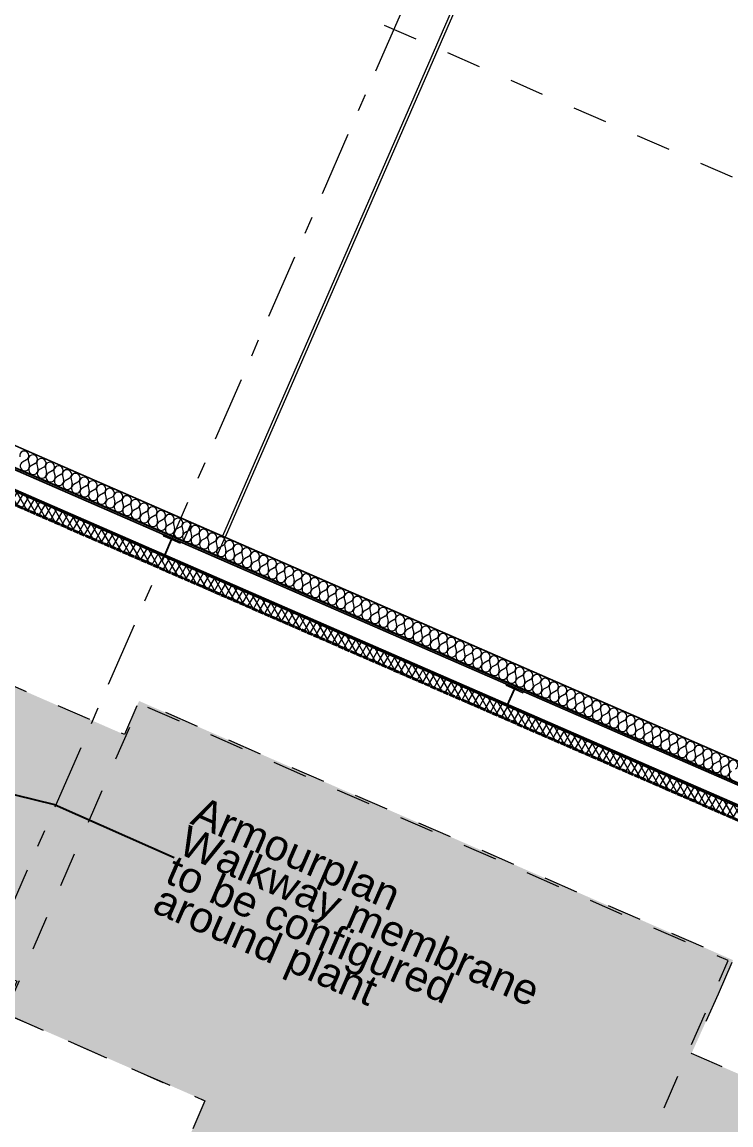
# Model space of a CAD drawing. Header units: millimetres. Extents: x -50172 to 145343, y -110728 to 25069.
# Drawn here: x 9654 to 15452, y -31418 to -22403 of the extents above; entities that cross this region are included whole.
import ezdxf
from ezdxf.enums import TextEntityAlignment as Align

# ---------------------------------------------------------------- set-up
doc = ezdxf.new("R2010")
doc.units = ezdxf.units.MM
doc.header["$MEASUREMENT"] = 0
for name, pattern in [('Dashed', [564.444447, 282.222223, -282.222223]), ('Double Dashed', [1093.611073, 529.166651, -211.666656, 141.111112, -211.666656]), ('Hidden Line', [55, 45, -10])]:
    doc.linetypes.add(name, pattern=pattern)
for name, color, linetype in [('A-20-M_Floor_Slab', 7, 'Continuous'), ('A-95-MC_Marker_Section_P2.Marker', 7, 'Continuous'), ('COLUMN.IFC Import', 7, 'Continuous'), ('New_A-15-MG_Structural_Grid_Phase_2', 7, 'Continuous'), ('New_A-20-M_Roof', 7, 'Continuous'), ('New_A-25-M_Wall_Ext', 7, 'Continuous')]:
    doc.layers.add(name, color=color, linetype=linetype)
for name, color, linetype, lineweight, true_color in [('A-20-M_Floor_Slab_Pen_No__107', 7, 'Continuous', 15, 0xa6a6a6), ('New_A-15-MG_Structural_Grid_Phase_2_Pen_No__222', 7, 'Continuous', 13, 0x65af33), ('New_A-25-M_Wall_Ext_Pen_No__107', 7, 'Continuous', 15, 0xa6a6a6), ('New_A-95-P_Drawing_Pen_No__142', 7, 'Continuous', 0, 0xeeeeee), ('New_A-95-P_Drawing_Pen_No__210', 7, 'Continuous', 13, 0xbae3f7), ('New_A-95-P_Drawing_Pen_No__62', 7, 'Continuous', 20, 0xaaaaaa)]:
    doc.layers.add(name, color=color, linetype=linetype, lineweight=lineweight, true_color=true_color)
for name, color, linetype, lineweight in [('A-20-M_Floor_Slab_Pen_No__195', 7, 'Continuous', 35), ('A-20-M_Floor_Slab_Pen_No__4', 7, 'Continuous', 20), ('A-20-M_Floor_Slab_Pen_No__89', 8, 'Continuous', 20), ('A-20-M_Roof_Pen_No__1', 7, 'Continuous', 13), ('A-25-M_Curtain_Wall_Pen_No__1', 7, 'Continuous', 13), ('A-25-M_Curtain_Wall_Pen_No__85', 8, 'Continuous', 20), ('A-95-MC_Marker_Section_P2.Marker_Pen_No__1', 7, 'Continuous', 13), ('COLUMN.IFC Import_Pen_No__2', 8, 'Continuous', 15), ('New_A-20-M_Roof_Pen_No__92', 8, 'Continuous', 13), ('New_A-25-M_Wall_Ext_Pen_No__1', 7, 'Continuous', 13), ('New_A-95-P_Drawing_Pen_No__1', 7, 'Continuous', 13)]:
    doc.layers.add(name, color=color, linetype=linetype, lineweight=lineweight)
doc.styles.add('GENERATED_STYLE_4', font='')
doc.styles.get('GENERATED_STYLE_4').set_extended_font_data('Swis721 BT')
doc.dimstyles.new('GENERATED_STYLE__3', dxfattribs={"dimtxt": 0.18, "dimasz": 182.4, "dimexe": 0.18, "dimexo": 0.0625, "dimgap": 0.09, "dimtad": 0, "dimtih": 1, "dimtoh": 1, "dimdec": 4, "dimzin": 0, "dimdsep": 46, "dimcen": 0.09, "dimadec": 0, "dimazin": 0, "dimtfac": 1, "dimtdec": 4, "dimtmove": 0, "dimatfit": 3, "dimldrblk": 'ARROWHEAD_5', "dimfxl": 1, "dimtolj": 1, "dimtzin": 0, "dimarcsym": 0})
pattern_1 = [(0, (0, 0), (0, 173.2051), [0, -100]), (0, (50, 86.6), (0, 173.2051), [0, -100])]

# ---------------------------------------------------------------- blocks, each defined once
blk = doc.blocks.new('Roof_3_1', base_point=(-9378, -10065))
at = {"layer": 'New_A-20-M_Roof_Pen_No__92', "linetype": 'Continuous', "flags": 128}
for points in [[(22006.6, -31651.4), (1845.1, -22859.9)], [(1845.1, -22860), (22006.6, -31651.4)], [(22007.4, -31649.5), (1845.9, -22858.1)], [(1846.1, -22857.7), (22007.6, -31649.1)]]:
    blk.add_lwpolyline(points, dxfattribs=at)
blk = doc.blocks.new('Slab_2_1', base_point=(22220.5, -31567.4))
at = {"layer": 'A-20-M_Floor_Slab_Pen_No__89', "linetype": 'Continuous', "flags": 128}
blk.add_lwpolyline([(22220.5, -31567.4), (1807.4, -22666.3), (1702.5, -22906.9), (21875, -31703.1), (12362.1, -53519.2), (-4050.1, -46362.7), (-4155, -46603.2), (12497.8, -53864.7)], close=True, dxfattribs=at)
blk = doc.blocks.new('*X132')
at = {"layer": 'New_A-25-M_Wall_Ext_Pen_No__107', "linetype": 'Continuous'}
for p, q in [((11018.8, -26559.4), (11009.1, -26564.9)), ((11032.8, -26565.4), (11041.6, -26602.5)), ((11088.7, -26589.8), (11055.5, -26608.6)), ((11102.6, -26595.9), (11111.4, -26633)), ((11158.5, -26620.3), (11125.4, -26639.1)), ((11172.5, -26626.4), (11181.2, -26663.4)), ((11228.3, -26650.7), (11195.2, -26669.5)), ((11242.3, -26656.8), (11251.1, -26693.9)), ((11298.2, -26681.2), (11265, -26700)), ((11312.1, -26687.3), (11320.9, -26724.3)), ((11368, -26711.6), (11334.9, -26730.4)), ((11382, -26717.7), (11390.8, -26754.8)), ((11437.9, -26742.1), (11404.7, -26760.9)), ((11451.8, -26748.2), (11460.6, -26785.2)), ((11507.7, -26772.5), (11474.6, -26791.3)), ((11521.7, -26778.6), (11530.4, -26815.7)), ((11577.5, -26803), (11544.4, -26821.8)), ((11591.5, -26809.1), (11600.3, -26846.1)), ((11647.4, -26833.4), (11614.2, -26852.2)), ((11661.3, -26839.5), (11670.1, -26876.6)), ((11717.2, -26863.9), (11684.1, -26882.7)), ((11731.2, -26870), (11740, -26907.1)), ((11787.1, -26894.3), (11753.9, -26913.1)), ((11801, -26900.4), (11809.8, -26937.5)), ((11856.9, -26924.8), (11823.8, -26943.6)), ((11870.9, -26930.9), (11879.6, -26968)), ((11926.7, -26955.3), (11893.6, -26974.1)), ((11940.7, -26961.3), (11949.5, -26998.4)), ((11996.6, -26985.7), (11963.4, -27004.5)), ((12010.5, -26991.8), (12019.3, -27028.9)), ((12066.4, -27016.2), (12033.3, -27035)), ((12080.4, -27022.2), (12089.2, -27059.3)), ((12136.3, -27046.6), (12103.1, -27065.4)), ((12150.2, -27052.7), (12159, -27089.8)), ((12206.1, -27077.1), (12173, -27095.9)), ((12220.1, -27083.2), (12228.8, -27120.2)), ((12275.9, -27107.5), (12242.8, -27126.3)), ((12289.9, -27113.6), (12298.7, -27150.7)), ((12345.8, -27138), (12312.6, -27156.8)), ((12359.7, -27144.1), (12368.5, -27181.1)), ((12415.6, -27168.4), (12382.5, -27187.2)), ((12429.6, -27174.5), (12438.4, -27211.6)), ((12485.5, -27198.9), (12452.3, -27217.7)), ((12499.4, -27205), (12508.2, -27242)), ((12555.3, -27229.3), (12522.2, -27248.1)), ((12569.3, -27235.4), (12578, -27272.5)), ((12625.1, -27259.8), (12592, -27278.6)), ((12639.1, -27265.9), (12647.9, -27302.9)), ((12695, -27290.2), (12661.8, -27309)), ((12708.9, -27296.3), (12717.7, -27333.4)), ((12764.8, -27320.7), (12731.7, -27339.5)), ((12778.8, -27326.8), (12787.6, -27363.9)), ((12834.7, -27351.1), (12801.5, -27369.9)), ((12848.6, -27357.2), (12857.4, -27394.3)), ((12904.5, -27381.6), (12871.4, -27400.4)), ((12918.5, -27387.7), (12927.2, -27424.8)), ((12974.3, -27412.1), (12941.2, -27430.9)), ((12988.3, -27418.1), (12997.1, -27455.2)), ((13044.2, -27442.5), (13011, -27461.3)), ((13058.1, -27448.6), (13066.9, -27485.7)), ((13114, -27473), (13080.9, -27491.8)), ((13128, -27479.1), (13136.7, -27516.1)), ((13183.9, -27503.4), (13150.7, -27522.2)), ((13197.8, -27509.5), (13206.6, -27546.6)), ((13253.7, -27533.9), (13220.6, -27552.7)), ((13267.7, -27540), (13276.4, -27577)), ((13323.5, -27564.3), (13290.4, -27583.1)), ((13337.5, -27570.4), (13346.3, -27607.5)), ((13393.4, -27594.8), (13360.2, -27613.6)), ((13407.3, -27600.9), (13416.1, -27637.9)), ((13463.2, -27625.2), (13430.1, -27644)), ((13477.2, -27631.3), (13485.9, -27668.4)), ((13533, -27655.7), (13499.9, -27674.5)), ((13547, -27661.8), (13555.8, -27698.8)), ((13602.9, -27686.1), (13569.8, -27704.9)), ((13616.9, -27692.2), (13625.6, -27729.3)), ((13672.7, -27716.6), (13639.6, -27735.4)), ((13686.7, -27722.7), (13695.5, -27759.8)), ((13742.6, -27747), (13709.4, -27765.8)), ((13756.5, -27753.1), (13765.3, -27790.2)), ((13812.4, -27777.5), (13779.3, -27796.3)), ((13826.4, -27783.6), (13835.1, -27820.7)), ((13882.2, -27807.9), (13849.1, -27826.7)), ((13896.2, -27814), (13905, -27851.1)), ((13952.1, -27838.4), (13919, -27857.2)), ((13966.1, -27844.5), (13974.8, -27881.6)), ((14021.9, -27868.9), (13988.8, -27887.7)), ((14035.9, -27874.9), (14044.7, -27912)), ((14091.8, -27899.3), (14058.6, -27918.1)), ((14105.7, -27905.4), (14114.5, -27942.5)), ((14161.6, -27929.8), (14128.5, -27948.6)), ((14175.6, -27935.9), (14184.3, -27972.9)), ((14231.4, -27960.2), (14198.3, -27979)), ((14245.4, -27966.3), (14254.2, -28003.4)), ((14301.3, -27990.7), (14268.2, -28009.5)), ((14315.3, -27996.8), (14324, -28033.8)), ((14371.1, -28021.1), (14338, -28039.9)), ((14385.1, -28027.2), (14393.9, -28064.3)), ((14441, -28051.6), (14407.8, -28070.4)), ((14454.9, -28057.7), (14463.7, -28094.7)), ((14510.8, -28082), (14477.7, -28100.8)), ((14524.8, -28088.1), (14533.5, -28125.2)), ((14580.6, -28112.5), (14547.5, -28131.3)), ((14594.6, -28118.6), (14603.4, -28155.6)), ((14650.5, -28142.9), (14617.3, -28161.7)), ((14664.4, -28149), (14673.2, -28186.1)), ((14720.3, -28173.4), (14687.2, -28192.2)), ((14734.3, -28179.5), (14743.1, -28216.6)), ((14790.2, -28203.8), (14757, -28222.6)), ((14804.1, -28209.9), (14812.9, -28247)), ((14860, -28234.3), (14826.9, -28253.1)), ((14874, -28240.4), (14882.7, -28277.5)), ((14929.8, -28264.8), (14896.7, -28283.6)), ((14943.8, -28270.8), (14952.6, -28307.9)), ((14999.7, -28295.2), (14966.5, -28314)), ((15013.6, -28301.3), (15022.4, -28338.4)), ((15069.5, -28325.7), (15036.4, -28344.5)), ((15083.5, -28331.8), (15092.3, -28368.8)), ((15139.4, -28356.1), (15106.2, -28374.9)), ((15153.3, -28362.2), (15162.1, -28399.3)), ((15209.2, -28386.6), (15176.1, -28405.4)), ((15223.2, -28392.7), (15231.9, -28429.7)), ((15279, -28417), (15245.9, -28435.8)), ((15293, -28423.1), (15301.8, -28460.2)), ((15348.9, -28447.5), (15315.7, -28466.3)), ((15362.8, -28453.6), (15371.6, -28490.6)), ((15418.7, -28477.9), (15385.6, -28496.7)), ((15432.7, -28484), (15441.5, -28521.1))]:
    blk.add_line(p, q, dxfattribs=at)
for centre, start, end in [((11000, -26526.2), 299.57051, 27.7931), ((11069.9, -26556.7), 299.57051, 193.31031), ((11139.7, -26587.1), 299.57051, 193.31031), ((11209.5, -26617.6), 299.57051, 193.31031), ((11004.5, -26611.3), 224.38672, 246.44041), ((11004.5, -26611.3), 246.44041, 13.31031), ((11074.3, -26641.7), 119.57051, 246.44041), ((11074.3, -26641.7), 246.44041, 13.31031), ((11144.2, -26672.2), 119.57051, 246.44041), ((11144.2, -26672.2), 246.44041, 13.31031), ((11214, -26702.6), 119.57051, 246.44041), ((11279.4, -26648), 299.57051, 193.31031), ((11349.2, -26678.5), 299.57051, 193.31031), ((11419.1, -26708.9), 299.57051, 193.31031), ((11214, -26702.6), 246.44041, 13.31031), ((11283.8, -26733.1), 119.57051, 246.44041), ((11283.8, -26733.1), 246.44041, 13.31031), ((11353.7, -26763.6), 119.57051, 246.44041), ((11353.7, -26763.6), 246.44041, 13.31031), ((11423.5, -26794), 119.57051, 246.44041), ((11488.9, -26739.4), 299.57051, 193.31031), ((11558.7, -26769.8), 299.57051, 193.31031), ((11628.6, -26800.3), 299.57051, 193.31031), ((11423.5, -26794), 246.44041, 13.31031), ((11493.4, -26824.5), 119.57051, 246.44041), ((11493.4, -26824.5), 246.44041, 13.31031), ((11563.2, -26854.9), 119.57051, 246.44041), ((11563.2, -26854.9), 246.44041, 13.31031), ((11633, -26885.4), 119.57051, 246.44041), ((11698.4, -26830.8), 299.57051, 193.31031), ((11768.3, -26861.2), 299.57051, 193.31031), ((11838.1, -26891.7), 299.57051, 193.31031), ((11633, -26885.4), 246.44041, 13.31031), ((11702.9, -26915.8), 119.57051, 246.44041), ((11702.9, -26915.8), 246.44041, 13.31031), ((11772.7, -26946.3), 119.57051, 246.44041), ((11772.7, -26946.3), 246.44041, 13.31031), ((11842.6, -26976.7), 119.57051, 246.44041), ((11907.9, -26922.1), 299.57051, 193.31031), ((11977.8, -26952.6), 299.57051, 193.31031), ((12047.6, -26983), 299.57051, 193.31031), ((11842.6, -26976.7), 246.44041, 13.31031), ((11912.4, -27007.2), 119.57051, 246.44041), ((11912.4, -27007.2), 246.44041, 13.31031), ((11982.2, -27037.6), 119.57051, 246.44041), ((11982.2, -27037.6), 246.44041, 13.31031), ((12052.1, -27068.1), 119.57051, 246.44041), ((12117.5, -27013.5), 299.57051, 193.31031), ((12187.3, -27043.9), 299.57051, 193.31031), ((12257.1, -27074.4), 299.57051, 193.31031), ((12052.1, -27068.1), 246.44041, 13.31031), ((12121.9, -27098.5), 119.57051, 246.44041), ((12121.9, -27098.5), 246.44041, 13.31031), ((12191.8, -27129), 119.57051, 246.44041), ((12191.8, -27129), 246.44041, 13.31031), ((12261.6, -27159.5), 119.57051, 246.44041), ((12327, -27104.8), 299.57051, 193.31031), ((12396.8, -27135.3), 299.57051, 193.31031), ((12466.7, -27165.7), 299.57051, 193.31031), ((12261.6, -27159.5), 246.44041, 13.31031), ((12331.4, -27189.9), 119.57051, 246.44041), ((12331.4, -27189.9), 246.44041, 13.31031), ((12401.3, -27220.4), 119.57051, 246.44041), ((12401.3, -27220.4), 246.44041, 13.31031), ((12471.1, -27250.8), 119.57051, 246.44041), ((12536.5, -27196.2), 299.57051, 193.31031), ((12606.3, -27226.7), 299.57051, 193.31031), ((12676.2, -27257.1), 299.57051, 193.31031), ((12471.1, -27250.8), 246.44041, 13.31031), ((12541, -27281.3), 119.57051, 246.44041), ((12541, -27281.3), 246.44041, 13.31031), ((12610.8, -27311.7), 119.57051, 246.44041), ((12610.8, -27311.7), 246.44041, 13.31031), ((12680.6, -27342.2), 119.57051, 246.44041), ((12746, -27287.6), 299.57051, 193.31031), ((12815.9, -27318), 299.57051, 193.31031), ((12885.7, -27348.5), 299.57051, 193.31031), ((12680.6, -27342.2), 246.44041, 13.31031), ((12750.5, -27372.6), 119.57051, 246.44041), ((12750.5, -27372.6), 246.44041, 13.31031), ((12820.3, -27403.1), 119.57051, 246.44041), ((12820.3, -27403.1), 246.44041, 13.31031), ((12890.2, -27433.5), 119.57051, 246.44041), ((12955.5, -27378.9), 299.57051, 193.31031), ((13025.4, -27409.4), 299.57051, 193.31031), ((13095.2, -27439.8), 299.57051, 193.31031), ((12890.2, -27433.5), 246.44041, 13.31031), ((12960, -27464), 119.57051, 246.44041), ((12960, -27464), 246.44041, 13.31031), ((13029.8, -27494.4), 119.57051, 246.44041), ((13029.8, -27494.4), 246.44041, 13.31031), ((13099.7, -27524.9), 119.57051, 246.44041), ((13165.1, -27470.3), 299.57051, 193.31031), ((13234.9, -27500.7), 299.57051, 193.31031), ((13304.7, -27531.2), 299.57051, 193.31031), ((13099.7, -27524.9), 246.44041, 13.31031), ((13169.5, -27555.3), 119.57051, 246.44041), ((13169.5, -27555.3), 246.44041, 13.31031), ((13239.4, -27585.8), 119.57051, 246.44041), ((13239.4, -27585.8), 246.44041, 13.31031), ((13309.2, -27616.3), 119.57051, 246.44041), ((13374.6, -27561.6), 299.57051, 193.31031), ((13444.4, -27592.1), 299.57051, 193.31031), ((13514.2, -27622.5), 299.57051, 193.31031), ((13309.2, -27616.3), 246.44041, 13.31031), ((13379, -27646.7), 119.57051, 246.44041), ((13379, -27646.7), 246.44041, 13.31031), ((13448.9, -27677.2), 119.57051, 246.44041), ((13448.9, -27677.2), 246.44041, 13.31031), ((13518.7, -27707.6), 119.57051, 246.44041), ((13584.1, -27653), 299.57051, 193.31031), ((13653.9, -27683.5), 299.57051, 193.31031), ((13518.7, -27707.6), 246.44041, 13.31031), ((13588.6, -27738.1), 119.57051, 246.44041), ((13588.6, -27738.1), 246.44041, 13.31031), ((13658.4, -27768.5), 119.57051, 246.44041), ((13658.4, -27768.5), 246.44041, 13.31031), ((13723.8, -27713.9), 299.57051, 193.31031), ((13793.6, -27744.4), 299.57051, 193.31031), ((13863.4, -27774.8), 299.57051, 193.31031), ((13728.2, -27799), 119.57051, 246.44041), ((13728.2, -27799), 246.44041, 13.31031), ((13798.1, -27829.4), 119.57051, 246.44041), ((13798.1, -27829.4), 246.44041, 13.31031), ((13867.9, -27859.9), 119.57051, 246.44041), ((13867.9, -27859.9), 246.44041, 13.31031), ((13933.3, -27805.3), 299.57051, 193.31031), ((14003.1, -27835.7), 299.57051, 193.31031), ((14073, -27866.2), 299.57051, 193.31031), ((13937.8, -27890.3), 119.57051, 246.44041), ((13937.8, -27890.3), 246.44041, 13.31031), ((14007.6, -27920.8), 119.57051, 246.44041), ((14007.6, -27920.8), 246.44041, 13.31031), ((14077.4, -27951.2), 119.57051, 246.44041), ((14077.4, -27951.2), 246.44041, 13.31031), ((14142.8, -27896.6), 299.57051, 193.31031), ((14212.6, -27927.1), 299.57051, 193.31031), ((14282.5, -27957.5), 299.57051, 193.31031), ((14147.3, -27981.7), 119.57051, 246.44041), ((14147.3, -27981.7), 246.44041, 13.31031), ((14217.1, -28012.2), 119.57051, 246.44041), ((14217.1, -28012.2), 246.44041, 13.31031), ((14287, -28042.6), 119.57051, 246.44041), ((14287, -28042.6), 246.44041, 13.31031), ((14352.3, -27988), 299.57051, 193.31031), ((14422.2, -28018.4), 299.57051, 193.31031), ((14492, -28048.9), 299.57051, 193.31031), ((14356.8, -28073.1), 119.57051, 246.44041), ((14356.8, -28073.1), 246.44041, 13.31031), ((14426.6, -28103.5), 119.57051, 246.44041), ((14426.6, -28103.5), 246.44041, 13.31031), ((14496.5, -28134), 119.57051, 246.44041), ((14496.5, -28134), 246.44041, 13.31031), ((14561.8, -28079.4), 299.57051, 193.31031), ((14631.7, -28109.8), 299.57051, 193.31031), ((14701.5, -28140.3), 299.57051, 193.31031), ((14566.3, -28164.4), 119.57051, 246.44041), ((14566.3, -28164.4), 246.44041, 13.31031), ((14636.1, -28194.9), 119.57051, 246.44041), ((14636.1, -28194.9), 246.44041, 13.31031), ((14706, -28225.3), 119.57051, 246.44041), ((14771.4, -28170.7), 299.57051, 193.31031), ((14841.2, -28201.2), 299.57051, 193.31031), ((14911, -28231.6), 299.57051, 193.31031), ((14706, -28225.3), 246.44041, 13.31031), ((14775.8, -28255.8), 119.57051, 246.44041), ((14775.8, -28255.8), 246.44041, 13.31031), ((14845.7, -28286.2), 119.57051, 246.44041), ((14845.7, -28286.2), 246.44041, 13.31031), ((14915.5, -28316.7), 119.57051, 246.44041), ((14980.9, -28262.1), 299.57051, 193.31031), ((15050.7, -28292.5), 299.57051, 193.31031), ((15120.6, -28323), 299.57051, 193.31031), ((14915.5, -28316.7), 246.44041, 13.31031), ((14985.3, -28347.1), 119.57051, 246.44041), ((14985.3, -28347.1), 246.44041, 13.31031), ((15055.2, -28377.6), 119.57051, 246.44041), ((15055.2, -28377.6), 246.44041, 13.31031), ((15125, -28408), 119.57051, 246.44041), ((15190.4, -28353.4), 299.57051, 193.31031), ((15260.2, -28383.9), 299.57051, 193.31031), ((15330.1, -28414.3), 299.57051, 193.31031), ((15125, -28408), 246.44041, 13.31031), ((15194.9, -28438.5), 119.57051, 246.44041), ((15194.9, -28438.5), 246.44041, 13.31031), ((15264.7, -28469), 119.57051, 246.44041), ((15264.7, -28469), 246.44041, 13.31031), ((15334.5, -28499.4), 119.57051, 246.44041), ((15399.9, -28444.8), 299.57051, 193.31031), ((15469.8, -28475.2), 299.57051, 193.31031), ((15334.5, -28499.4), 246.44041, 13.31031), ((15404.4, -28529.9), 119.57051, 246.44041), ((15404.4, -28529.9), 246.44041, 13.31031), ((15474.2, -28560.3), 119.57051, 246.44041)]:
    blk.add_arc(centre, 38.1, start, end, dxfattribs=at)
blk = doc.blocks.new('Wall_29_1', base_point=(22006.6, -31651.4))
at = {"layer": 'New_A-25-M_Wall_Ext_Pen_No__107', "linetype": 'Continuous'}
h = blk.add_hatch(dxfattribs=at)
h.set_pattern_fill('Plaster_0001', color=256, style=0, pattern_type=2)
h.set_pattern_definition(pattern_1)
h.paths.add_polyline_path([(22460.8, -31473), (11040.4, -26493.2), (11038.6, -26497.3), (22454.8, -31475.4)])
at = {"layer": 'New_A-25-M_Wall_Ext_Pen_No__107', "linetype": 'Continuous', "lineweight": 0, "true_color": 0x535353}
for points in [[(22220.5, -31567.4), (10967.4, -26660.5), (10966.2, -26663.2), (22216.6, -31568.9)], [(22027, -31643.4), (10908.7, -26795.2), (10907.5, -26798), (22023.1, -31644.9)]]:
    blk.add_hatch(color=251, dxfattribs=at).paths.add_polyline_path(points)
at = {"layer": 'New_A-25-M_Wall_Ext_Pen_No__107', "linetype": 'Continuous'}
for points in [[(22236.3, -31561.2), (10972.2, -26649.5), (10967.4, -26660.5), (22220.5, -31567.4)], [(10902.5, -26809.4), (22006.6, -31651.4), (22023.1, -31644.9), (10907.5, -26798)]]:
    blk.add_hatch(color=256, dxfattribs=at).paths.add_polyline_path(points)
at = {"layer": 'New_A-25-M_Wall_Ext_Pen_No__1', "linetype": 'Continuous'}
for p, q in [((22454.8, -31475.4), (11038.6, -26497.3)), ((22216.6, -31568.9), (10966.2, -26663.2)), ((22220.5, -31567.4), (10967.4, -26660.5)), ((22236.3, -31561.2), (10972.2, -26649.5)), ((22244.2, -31558.1), (10974.6, -26644)), ((10907.5, -26798), (22023.1, -31644.9)), ((22027, -31643.4), (10908.7, -26795.2))]:
    blk.add_line(p, q, dxfattribs=at)
at = {"layer": 'New_A-25-M_Wall_Ext_Pen_No__1', "linetype": 'Continuous', "flags": 128}
for points in [[(11040.4, -26493.2), (10974.6, -26644)], [(22460.8, -31473), (11040.4, -26493.2)], [(10902.5, -26809.4), (22006.6, -31651.4)]]:
    blk.add_lwpolyline(points, dxfattribs=at)
at = {"layer": 'New_A-25-M_Wall_Ext', "color": 250, "lineweight": 50, "true_color": 0x2a2a2a}
blk.add_blockref('*X132', (0, 0), dxfattribs=at)
blk = doc.blocks.new('*X144')
at = {"layer": 'New_A-25-M_Wall_Ext_Pen_No__107', "linetype": 'Continuous'}
for p, q in [((9691.9, -25980.7), (9658.7, -25999.5)), ((9705.8, -25986.8), (9714.6, -26023.9)), ((9761.7, -26011.2), (9728.6, -26030)), ((9775.7, -26017.3), (9784.4, -26054.4)), ((9831.5, -26041.6), (9798.4, -26060.4)), ((9845.5, -26047.7), (9854.3, -26084.8)), ((9901.4, -26072.1), (9868.3, -26090.9)), ((9915.4, -26078.2), (9924.1, -26115.3)), ((9971.2, -26102.6), (9938.1, -26121.4)), ((9985.2, -26108.6), (9994, -26145.7)), ((10041.1, -26133), (10007.9, -26151.8)), ((10055, -26139.1), (10063.8, -26176.2)), ((10110.9, -26163.5), (10077.8, -26182.3)), ((10124.9, -26169.5), (10133.6, -26206.6)), ((10180.7, -26193.9), (10147.6, -26212.7)), ((10194.7, -26200), (10203.5, -26237.1)), ((10250.6, -26224.4), (10217.5, -26243.2)), ((10264.6, -26230.5), (10273.3, -26267.5)), ((10320.4, -26254.8), (10287.3, -26273.6)), ((10334.4, -26260.9), (10343.2, -26298)), ((10390.3, -26285.3), (10357.1, -26304.1)), ((10404.2, -26291.4), (10413, -26328.4)), ((10460.1, -26315.7), (10427, -26334.5)), ((10474.1, -26321.8), (10482.8, -26358.9)), ((10529.9, -26346.2), (10496.8, -26365)), ((10543.9, -26352.3), (10552.7, -26389.3)), ((10599.8, -26376.6), (10566.7, -26395.4)), ((10613.8, -26382.7), (10622.5, -26419.8)), ((10669.6, -26407.1), (10636.5, -26425.9)), ((10683.6, -26413.2), (10692.4, -26450.2)), ((10739.5, -26437.5), (10706.3, -26456.3)), ((10753.4, -26443.6), (10762.2, -26480.7)), ((10809.3, -26468), (10776.2, -26486.8)), ((10823.3, -26474.1), (10832, -26511.2)), ((10879.1, -26498.4), (10846, -26517.2)), ((10893.1, -26504.5), (10901.9, -26541.6)), ((10949, -26528.9), (10915.8, -26547.7)), ((10963, -26535), (10971.7, -26572.1)), ((11018.8, -26559.4), (10985.7, -26578.2)), ((11032.8, -26565.4), (11041.6, -26602.5)), ((11088.7, -26589.8), (11055.5, -26608.6)), ((11102.6, -26595.9), (11111.4, -26633)), ((11158.5, -26620.3), (11125.4, -26639.1)), ((11172.5, -26626.4), (11181.2, -26663.4)), ((11228.3, -26650.7), (11195.2, -26669.5)), ((11242.3, -26656.8), (11251.1, -26693.9)), ((11281.6, -26690.6), (11265, -26700))]:
    blk.add_line(p, q, dxfattribs=at)
for centre, start, end in [((9673.1, -25947.6), 299.57051, 193.31031), ((9742.9, -25978.1), 299.57051, 193.31031), ((9677.5, -26032.7), 119.57051, 246.44041), ((9677.5, -26032.7), 246.44041, 13.31031), ((9747.4, -26063.1), 119.57051, 246.44041), ((9812.7, -26008.5), 299.57051, 193.31031), ((9882.6, -26039), 299.57051, 193.31031), ((9952.4, -26069.4), 299.57051, 193.31031), ((9747.4, -26063.1), 246.44041, 13.31031), ((9817.2, -26093.6), 119.57051, 246.44041), ((9817.2, -26093.6), 246.44041, 13.31031), ((9887.1, -26124), 119.57051, 246.44041), ((9887.1, -26124), 246.44041, 13.31031), ((9956.9, -26154.5), 119.57051, 246.44041), ((10022.3, -26099.9), 299.57051, 193.31031), ((10092.1, -26130.3), 299.57051, 193.31031), ((10161.9, -26160.8), 299.57051, 193.31031), ((9956.9, -26154.5), 246.44041, 13.31031), ((10026.7, -26184.9), 119.57051, 246.44041), ((10026.7, -26184.9), 246.44041, 13.31031), ((10096.6, -26215.4), 119.57051, 246.44041), ((10096.6, -26215.4), 246.44041, 13.31031), ((10166.4, -26245.8), 119.57051, 246.44041), ((10231.8, -26191.2), 299.57051, 193.31031), ((10301.6, -26221.7), 299.57051, 193.31031), ((10371.5, -26252.1), 299.57051, 193.31031), ((10166.4, -26245.8), 246.44041, 13.31031), ((10236.3, -26276.3), 119.57051, 246.44041), ((10236.3, -26276.3), 246.44041, 13.31031), ((10306.1, -26306.8), 119.57051, 246.44041), ((10306.1, -26306.8), 246.44041, 13.31031), ((10375.9, -26337.2), 119.57051, 246.44041), ((10441.3, -26282.6), 299.57051, 193.31031), ((10511.1, -26313), 299.57051, 193.31031), ((10581, -26343.5), 299.57051, 193.31031), ((10375.9, -26337.2), 246.44041, 13.31031), ((10445.8, -26367.7), 119.57051, 246.44041), ((10445.8, -26367.7), 246.44041, 13.31031), ((10515.6, -26398.1), 119.57051, 246.44041), ((10515.6, -26398.1), 246.44041, 13.31031), ((10585.5, -26428.6), 119.57051, 246.44041), ((10650.8, -26374), 299.57051, 193.31031), ((10720.7, -26404.4), 299.57051, 193.31031), ((10790.5, -26434.9), 299.57051, 193.31031), ((10585.5, -26428.6), 246.44041, 13.31031), ((10655.3, -26459), 119.57051, 246.44041), ((10655.3, -26459), 246.44041, 13.31031), ((10725.1, -26489.5), 119.57051, 246.44041), ((10725.1, -26489.5), 246.44041, 13.31031), ((10795, -26519.9), 119.57051, 246.44041), ((10860.3, -26465.3), 299.57051, 193.31031), ((10930.2, -26495.8), 299.57051, 193.31031), ((11000, -26526.2), 299.57051, 193.31031), ((10795, -26519.9), 246.44041, 13.31031), ((10864.8, -26550.4), 119.57051, 246.44041), ((10864.8, -26550.4), 246.44041, 13.31031), ((10934.6, -26580.8), 119.57051, 246.44041), ((10934.6, -26580.8), 246.44041, 13.31031), ((11004.5, -26611.3), 119.57051, 246.44041), ((11069.9, -26556.7), 299.57051, 193.31031), ((11139.7, -26587.1), 299.57051, 193.31031), ((11209.5, -26617.6), 299.57051, 193.31031), ((11004.5, -26611.3), 246.44041, 13.31031), ((11074.3, -26641.7), 119.57051, 246.44041), ((11074.3, -26641.7), 246.44041, 13.31031), ((11144.2, -26672.2), 119.57051, 246.44041), ((11144.2, -26672.2), 246.44041, 13.31031), ((11214, -26702.6), 119.57051, 246.44041), ((11279.4, -26648), 36.47185, 193.31031), ((11214, -26702.6), 246.44041, 13.31031), ((11283.8, -26733.1), 119.57051, 216.40896)]:
    blk.add_arc(centre, 38.1, start, end, dxfattribs=at)
blk = doc.blocks.new('Wall_37_1', base_point=(11177.5, -26929.3))
at = {"layer": 'New_A-25-M_Wall_Ext_Pen_No__107', "linetype": 'Continuous'}
h = blk.add_hatch(dxfattribs=at)
h.set_pattern_fill('Plaster_0001', color=256, style=0, pattern_type=2)
h.set_pattern_definition(pattern_1)
h.paths.add_polyline_path([(1989.1, -22551.3), (11313.6, -26617.2), (11315.4, -26613.1), (1990.9, -22547.2)])
at = {"layer": 'New_A-25-M_Wall_Ext_Pen_No__107', "linetype": 'Continuous', "lineweight": 0, "true_color": 0x535353}
for points in [[(11242.4, -26780.4), (1910, -22711), (1908.8, -22713.8), (11241.2, -26783.1)], [(11183.7, -26915.1), (1851.3, -22845.8), (1850.1, -22848.5), (11182.5, -26917.9)]]:
    blk.add_hatch(color=251, dxfattribs=at).paths.add_polyline_path(points)
at = {"layer": 'New_A-25-M_Wall_Ext_Pen_No__107', "linetype": 'Continuous'}
for points in [[(11247.2, -26769.4), (1914.8, -22700), (1910, -22711), (11242.4, -26780.4)], [(1845.1, -22860), (11177.5, -26929.3), (11182.5, -26917.9), (1850.1, -22848.5)]]:
    blk.add_hatch(color=256, dxfattribs=at).paths.add_polyline_path(points)
at = {"layer": 'New_A-25-M_Wall_Ext_Pen_No__1', "linetype": 'Continuous'}
for p, q in [((11313.6, -26617.2), (1981.2, -22547.8)), ((11241.2, -26783.1), (1908.8, -22713.8)), ((11242.4, -26780.4), (1910, -22711)), ((11247.2, -26769.4), (1914.8, -22700)), ((11249.6, -26763.9), (1917.2, -22694.5)), ((1850.1, -22848.5), (11182.5, -26917.9)), ((11183.7, -26915.1), (1851.3, -22845.8))]:
    blk.add_line(p, q, dxfattribs=at)
at = {"layer": 'New_A-25-M_Wall_Ext_Pen_No__1', "linetype": 'Continuous', "flags": 128}
for points in [[(11315.4, -26613.1), (1990.9, -22547.2)], [(1845.1, -22860), (11177.5, -26929.3)], [(11249.6, -26763.9), (11315.4, -26613.1)]]:
    blk.add_lwpolyline(points, dxfattribs=at)
at = {"layer": 'New_A-25-M_Wall_Ext', "color": 250, "lineweight": 50, "true_color": 0x2a2a2a}
blk.add_blockref('*X144', (0, 0), dxfattribs=at)
blk = doc.blocks.new('*X212')
at = {"layer": 'A-20-M_Floor_Slab_Pen_No__107', "linetype": 'Continuous'}
for points in [[(9598.7, -26350), (9712.8, -26399.8), (9717.8, -26399.8), (9598.7, -26347.8)], [(9712.8, -26399.8), (9748.7, -26415.4), (9748.7, -26413.2), (9717.8, -26399.8)], [(9898.7, -26480.8), (10048.7, -26546.2), (10048.7, -26544), (9898.7, -26478.6)], [(10198.7, -26611.6), (10348.7, -26677), (10348.7, -26674.9), (10198.7, -26609.4)], [(10498.7, -26742.4), (10648.7, -26807.9), (10648.7, -26805.7), (10498.7, -26740.3)], [(10798.7, -26873.3), (10948.6, -26938.7), (10948.6, -26936.5), (10798.7, -26871.1)], [(11098.6, -27004.1), (11248.6, -27069.5), (11248.6, -27067.3), (11098.6, -27001.9)], [(11398.6, -27134.9), (11432.7, -27149.7), (11437.7, -27149.7), (11398.6, -27132.7)], [(11432.7, -27149.7), (11548.6, -27200.3), (11548.6, -27198.1), (11437.7, -27149.7)], [(11698.6, -27265.7), (11776.6, -27299.7), (11781.6, -27299.7), (11698.6, -27263.5)], [(11776.6, -27299.7), (11848.6, -27331.1), (11848.6, -27328.9), (11781.6, -27299.7)], [(11998.6, -27396.5), (12120.6, -27449.7), (12125.6, -27449.7), (11998.6, -27394.3)], [(12120.6, -27449.7), (12148.6, -27461.9), (12148.6, -27459.7), (12125.6, -27449.7)], [(12298.6, -27527.3), (12448.6, -27592.7), (12448.6, -27590.5), (12298.6, -27525.1)], [(12598.6, -27658.1), (12748.6, -27723.5), (12748.6, -27721.4), (12598.6, -27655.9)], [(12898.6, -27788.9), (13048.6, -27854.3), (13048.6, -27852.2), (12898.6, -27786.8)], [(13198.6, -27919.8), (13348.6, -27985.2), (13348.6, -27983), (13198.6, -27917.6)], [(13501.5, -28049.7), (13498.6, -28048.4), (13498.6, -28049.7)], [(13501.5, -28049.7), (13498.6, -28049.7), (13498.6, -28050.6), (13648.6, -28116), (13648.6, -28113.8)], [(13798.6, -28181.4), (13840.5, -28199.7), (13845.5, -28199.7), (13798.6, -28179.2)], [(13840.5, -28199.7), (13948.6, -28246.8), (13948.6, -28244.6), (13845.5, -28199.7)], [(14098.6, -28312.2), (14184.5, -28349.6), (14189.5, -28349.6), (14098.6, -28310)], [(14184.5, -28349.6), (14248.6, -28377.6), (14248.6, -28375.4), (14189.5, -28349.6)], [(14398.6, -28443), (14528.5, -28499.6), (14533.5, -28499.6), (14398.6, -28440.8)], [(14528.5, -28499.6), (14548.6, -28508.4), (14548.6, -28506.2), (14533.5, -28499.6)], [(14698.6, -28573.8), (14848.6, -28639.2), (14848.6, -28637), (14698.6, -28571.6)], [(14998.6, -28704.6), (15148.6, -28770), (15148.6, -28767.8), (14998.6, -28702.4)], [(15298.6, -28835.4), (15448.6, -28900.8), (15448.6, -28898.7), (15298.6, -28833.3)]]:
    blk.add_hatch(color=256, dxfattribs=at).paths.add_polyline_path(points)
blk = doc.blocks.new('Wall_96_1', base_point=(21875, -31703.1))
at = {"layer": 'A-20-M_Floor_Slab_Pen_No__107', "linetype": 'Continuous'}
h = blk.add_hatch(dxfattribs=at)
h.set_pattern_fill('Batt_Insulation_0001', color=256, style=0, pattern_type=2)
h.set_pattern_definition([(60, (0, 0), (-43.30127, 25), []), (120, (0, 0), (43.30127, 25), [])])
h.paths.add_polyline_path([(1705.1, -22905.9), (21877.6, -31702.1), (22006.6, -31651.4), (1834.1, -22855.2)])
at = {"layer": 'A-20-M_Floor_Slab_Pen_No__195', "linetype": 'Hidden Line'}
blk.add_line((1705.1, -22905.9), (21877.6, -31702.1), dxfattribs=at)
at = {"layer": 'A-20-M_Floor_Slab_Pen_No__195', "linetype": 'Hidden Line', "flags": 128}
blk.add_lwpolyline([(1702.5, -22906.9), (21875, -31703.1)], dxfattribs=at)
at = {"layer": 'A-20-M_Floor_Slab_Pen_No__4', "linetype": 'Continuous', "flags": 128}
blk.add_lwpolyline([(22006.6, -31651.4), (1834.1, -22855.2)], dxfattribs=at)
at = {"layer": 'A-20-M_Floor_Slab', "color": 250, "lineweight": 50, "true_color": 0x2a2a2a}
blk.add_blockref('*X212', (0, 0), dxfattribs=at)
blk = doc.blocks.new('Column 45')
at = {"layer": 'COLUMN.IFC Import_Pen_No__2', "linetype": 'Continuous'}
for p, q in [((76.45, 78.8), (-76.45, 78.8)), ((-76.45, 78.8), (-76.45, 69.4)), ((-76.45, 69.4), (-3.25, 69.4)), ((-3.25, 69.4), (-3.25, -69.4)), ((3.25, -69.4), (3.25, 69.4)), ((3.25, 69.4), (76.45, 69.4)), ((76.45, 69.4), (76.45, 78.8)), ((-3.25, -69.4), (-76.45, -69.4)), ((-76.45, -69.4), (-76.45, -78.8)), ((-76.45, -78.8), (76.45, -78.8)), ((76.45, -69.4), (3.25, -69.4)), ((76.45, -78.8), (76.45, -69.4))]:
    blk.add_line(p, q, dxfattribs=at)
blk = doc.blocks.new('ARROWHEAD_5')
at = {"color": 0, "linetype": 'Continuous', "lineweight": 0}
blk.add_line((0, 0), (-1, 0), dxfattribs=at)
blk.add_solid([(-1, 0.2679), (0, 0), (-1, -0.2679), (-1, 0.2679)], dxfattribs=at)
blk = doc.blocks.new('Standard grid marker_35')
at = {"layer": 'New_A-15-MG_Structural_Grid_Phase_2_Pen_No__222', "linetype": 'Double Dashed'}
blk.add_line((2211.6, 0), (53472.7, 0), dxfattribs=at)
at = {"layer": 'New_A-15-MG_Structural_Grid_Phase_2_Pen_No__222', "style": 'GENERATED_STYLE_4'}
for tag, p in [('AC_MarkerText_1_0', (-500, 1206.2)), ('AC_MarkerText_1_1', (56184.2, 1206.2))]:
    blk.add_attdef(tag, text='', height=350, rotation=270, dxfattribs=at).set_placement(p, align=Align.MIDDLE_CENTER)
blk = doc.blocks.new('Standard grid marker_39')
at = {"layer": 'New_A-15-MG_Structural_Grid_Phase_2_Pen_No__222', "linetype": 'Double Dashed'}
blk.add_line((1000, 0), (47486.2, 0), dxfattribs=at)
at = {"layer": 'New_A-15-MG_Structural_Grid_Phase_2_Pen_No__222', "style": 'GENERATED_STYLE_4'}
for tag, p in [('AC_MarkerText_1_0', (-500, 43.3)), ('AC_MarkerText_1_1', (48986.2, 43.3))]:
    blk.add_attdef(tag, text='', height=350, rotation=180, dxfattribs=at).set_placement(p, align=Align.MIDDLE_CENTER)
blk = doc.blocks.new('Cutting Plane_3_1', base_point=(15693.3, -23770.8))
at = {"layer": 'A-95-MC_Marker_Section_P2.Marker_Pen_No__1', "linetype": 'Dashed'}
blk.add_line((15464.1, -23670.9), (-14070.1, -10792.5), dxfattribs=at)

msp = doc.modelspace()

# ---------------------------------------------------------------- hatches: boundary and pattern name
at = {"layer": 'New_A-95-P_Drawing_Pen_No__142', "linetype": 'Continuous'}
msp.add_hatch(color=256, dxfattribs=at).paths.add_polyline_path([(15349.8, -30345.8), (15469.7, -30070.9), (10611.5, -27952.5), (10491.6, -28227.4), (8933.3, -27547.9), (8054.4, -29563.6), (9612.7, -30243.1), (9500.6, -30500.2), (11150.5, -31219.7), (11002.6, -31558.8), (12423.4, -32178.4), (12571.3, -31839.2), (14267.1, -32578.7), (14379.2, -32321.6), (14470.9, -32361.5), (14698, -31834.7), (15635.1, -32238.6), (13188.1, -37916.2), (14730.8, -38581.1), (17608.8, -31903.3), (15129, -30834.5)])
at = {"layer": 'New_A-95-P_Drawing_Pen_No__210', "linetype": 'Continuous'}
msp.add_hatch(color=256, dxfattribs=at).paths.add_polyline_path([(9513.6, -30505.9), (11150.5, -31219.7), (11022.6, -31513), (12443.4, -32132.6), (12571.3, -31839.2), (14326, -32604.4), (15429.2, -30074.4), (10616.8, -27976)])

# ---------------------------------------------------------------- linework, layer by layer
at = {"layer": 'A-20-M_Roof_Pen_No__1', "linetype": 'Continuous', "flags": 128}
msp.add_lwpolyline([(19165.1, -8554.9), (11294.8, -26604.1)], dxfattribs=at)
at = {"layer": 'New_A-95-P_Drawing_Pen_No__1', "linetype": 'Dashed', "flags": 128}
for points in [[(15349.8, -30345.8), (15469.7, -30070.9), (10611.5, -27952.5), (10491.6, -28227.4), (8933.3, -27547.9), (8054.4, -29563.6), (9612.7, -30243.1), (9500.6, -30500.2), (11150.5, -31219.7), (11002.6, -31558.8), (12423.4, -32178.4), (12571.3, -31839.2), (14267.1, -32578.7), (14379.2, -32321.6), (14470.9, -32361.5), (14698, -31834.7), (15635.1, -32238.6), (13188.1, -37916.2), (14730.8, -38581.1), (17608.8, -31903.3), (15129, -30834.5)], [(9513.6, -30505.9), (11150.5, -31219.7), (11022.6, -31513), (12443.4, -32132.6), (12571.3, -31839.2), (14326, -32604.4), (15429.2, -30074.4), (10616.8, -27976)]]:
    msp.add_lwpolyline(points, close=True, dxfattribs=at)
at = {"layer": 'New_A-95-P_Drawing_Pen_No__62', "linetype": 'Continuous'}
msp.add_line((19185.7, -8563.9), (11315.4, -26613.1), dxfattribs=at)

# ---------------------------------------------------------------- block references
at = {"layer": 'A-20-M_Floor_Slab', "color": 8, "linetype": 'Continuous', "lineweight": 20}
msp.add_blockref('Slab_2_1', (22220.5, -31567.4), dxfattribs=at)
at = {"layer": 'A-20-M_Floor_Slab', "color": 250, "lineweight": 50, "true_color": 0x2a2a2a}
msp.add_blockref('Wall_96_1', (21875, -31703.1), dxfattribs=at)
at = {"layer": 'A-95-MC_Marker_Section_P2.Marker'}
msp.add_blockref('Cutting Plane_3_1', (15693.3, -23770.8), dxfattribs=at)
at = {"layer": 'COLUMN.IFC Import', "linetype": 'Continuous', "zscale": 1000, "rotation": 156.4404115839877}
for p in [(10849.6, -26695.5), (13653.3, -27918)]:
    msp.add_blockref('Column 45', p, dxfattribs=at)
at = {"layer": 'New_A-15-MG_Structural_Grid_Phase_2', "color": 8, "linetype": 'Continuous', "lineweight": 15, "zscale": 1000}
for name, p, rotation in [('Standard grid marker_35', (-2323.9, -56907.5), 66.44041158399293), ('Standard grid marker_39', (26876.4, -33774.9), 156.4404115839929)]:
    msp.add_blockref(name, p, dxfattribs=dict(at, rotation=rotation))
at = {"layer": 'New_A-20-M_Roof', "color": 8, "linetype": 'Continuous', "lineweight": 13}
msp.add_blockref('Roof_3_1', (-9378, -10065), dxfattribs=at)
at = {"layer": 'New_A-25-M_Wall_Ext', "color": 250, "lineweight": 50, "true_color": 0x2a2a2a}
for name, p in [('Wall_37_1', (11177.5, -26929.3)), ('Wall_29_1', (22006.6, -31651.4))]:
    msp.add_blockref(name, p, dxfattribs=at)

# ---------------------------------------------------------------- texts
at = {"layer": 'A-25-M_Curtain_Wall_Pen_No__1', "linetype": 'Continuous', "insert": (10899.4, -29232.2), "char_height": 250.009, "width": 3413.533, "attachment_point": 4, "rotation": 336.44041, "line_spacing_factor": 0.628323, "style": 'GENERATED_STYLE_4'}
msp.add_mtext('\\A1;{\\fSwis721 BT|b0|i0|c0|p34;Armourplan \\P\\fSwis721 BT|b0|i0|c0|p34;Walkway membrane to be configured around plant}', dxfattribs=at)

# ---------------------------------------------------------------- leaders
at = {"layer": 'A-25-M_Curtain_Wall_Pen_No__85', "linetype": 'Continuous', "annotation_type": 0, "has_hookline": 1, "hookline_direction": 0, "text_width": 3404.9, "horizontal_direction": (0.916645, -0.399703, 0)}
msp.add_leader([(8064.5, -28344.6), (9919, -28798.4), (10899.3, -29232.1)], dimstyle='GENERATED_STYLE__3', dxfattribs=at)

doc.saveas('drawing.dxf')
